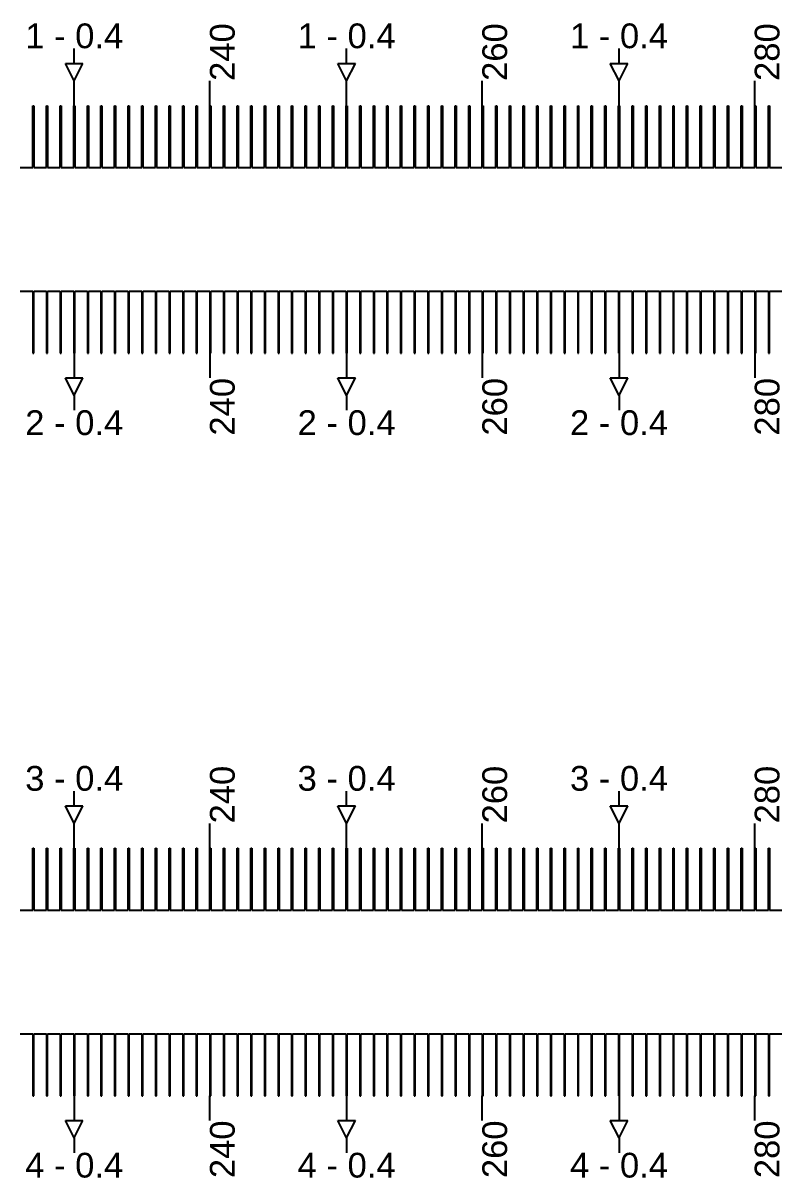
# Model space of a CAD drawing. Extents: x -119394 to 128420, y 74496 to 185496.
# Drawn here: x 39374.8 to 39680.9, y 112862.7 to 113329.2 of the extents above; entities that cross this region are included whole.
import ezdxf

# ---------------------------------------------------------------- set-up
doc = ezdxf.new("R2010")
doc.units = 13
doc.layers.add('CL - Label-1', color=120, linetype='Continuous')
doc.layers.add('CL - Label-2', color=132, linetype='Continuous')
doc.layers.add('CL - Sub-Micro', color=7, linetype='Continuous', true_color=0x47d1ff)
doc.styles.get("Standard").update_dxf_attribs({"font": 'arial.ttf'})

msp = doc.modelspace()

# ---------------------------------------------------------------- linework, layer by layer
for p, q in [((39395.49, 113312.94), (39395.49, 113318.94)), ((39505.49, 113312.94), (39505.49, 113318.94)), ((39615.49, 113312.94), (39615.49, 113318.94)), ((39395.49, 113295.86), (39395.49, 113305.86)), ((39450.29, 113295.86), (39450.29, 113305.86)), ((39505.49, 113295.86), (39505.49, 113305.86)), ((39560.29, 113295.86), (39560.29, 113305.86)), ((39615.49, 113295.86), (39615.49, 113305.86)), ((39670.29, 113295.86), (39670.29, 113305.86)), ((39395.49, 113195.86), (39395.49, 113185.86)), ((39450.29, 113195.86), (39450.29, 113185.86)), ((39505.49, 113195.86), (39505.49, 113185.86)), ((39560.29, 113195.86), (39560.29, 113185.86)), ((39615.49, 113195.86), (39615.49, 113185.86)), ((39670.29, 113195.86), (39670.29, 113185.86)), ((39395.49, 113178.79), (39395.49, 113172.79)), ((39505.49, 113178.79), (39505.49, 113172.79)), ((39615.49, 113178.79), (39615.49, 113172.79)), ((39395.49, 113012.94), (39395.49, 113018.94)), ((39505.49, 113012.94), (39505.49, 113018.94)), ((39615.49, 113012.94), (39615.49, 113018.94)), ((39395.49, 112995.86), (39395.49, 113005.86)), ((39450.29, 112995.86), (39450.29, 113005.86)), ((39505.49, 112995.86), (39505.49, 113005.86)), ((39560.29, 112995.86), (39560.29, 113005.86)), ((39615.49, 112995.86), (39615.49, 113005.86)), ((39670.29, 112995.86), (39670.29, 113005.86)), ((39395.49, 112895.86), (39395.49, 112885.86)), ((39450.29, 112885.86), (39450.29, 112895.86)), ((39505.49, 112895.86), (39505.49, 112885.86)), ((39560.29, 112885.86), (39560.29, 112895.86)), ((39615.49, 112895.86), (39615.49, 112885.86)), ((39670.29, 112885.86), (39670.29, 112895.86)), ((39395.49, 112878.79), (39395.49, 112872.79)), ((39505.49, 112878.79), (39505.49, 112872.79)), ((39615.49, 112878.79), (39615.49, 112872.79))]:
    msp.add_line(p, q)
at = {"layer": 'CL - Label-2'}
for p, q in [((39395.49, 113305.86), (39391.95, 113312.96)), ((39391.95, 113312.96), (39399.02, 113312.96)), ((39395.49, 113305.86), (39399.02, 113312.96)), ((39505.49, 113305.86), (39501.95, 113312.96)), ((39501.95, 113312.96), (39509.02, 113312.96)), ((39505.49, 113305.86), (39509.02, 113312.96)), ((39615.49, 113305.86), (39611.95, 113312.96)), ((39611.95, 113312.96), (39619.02, 113312.96)), ((39615.49, 113305.86), (39619.02, 113312.96)), ((39395.49, 113178.79), (39391.95, 113185.89)), ((39391.95, 113185.89), (39399.02, 113185.89)), ((39395.49, 113178.79), (39399.02, 113185.89)), ((39505.49, 113178.79), (39501.95, 113185.89)), ((39501.95, 113185.89), (39509.02, 113185.89)), ((39505.49, 113178.79), (39509.02, 113185.89)), ((39615.49, 113178.79), (39611.95, 113185.89)), ((39611.95, 113185.89), (39619.02, 113185.89)), ((39615.49, 113178.79), (39619.02, 113185.89)), ((39395.49, 113005.86), (39391.95, 113012.96)), ((39391.95, 113012.96), (39399.02, 113012.96)), ((39395.49, 113005.86), (39399.02, 113012.96)), ((39505.49, 113005.86), (39501.95, 113012.96)), ((39501.95, 113012.96), (39509.02, 113012.96)), ((39505.49, 113005.86), (39509.02, 113012.96)), ((39615.49, 113005.86), (39611.95, 113012.96)), ((39611.95, 113012.96), (39619.02, 113012.96)), ((39615.49, 113005.86), (39619.02, 113012.96)), ((39395.49, 112878.79), (39391.95, 112885.89)), ((39391.95, 112885.89), (39399.02, 112885.89)), ((39395.49, 112878.79), (39399.02, 112885.89)), ((39505.49, 112878.79), (39501.95, 112885.89)), ((39501.95, 112885.89), (39509.02, 112885.89)), ((39505.49, 112878.79), (39509.02, 112885.89)), ((39615.49, 112878.79), (39611.95, 112885.89)), ((39611.95, 112885.89), (39619.02, 112885.89)), ((39615.49, 112878.79), (39619.02, 112885.89))]:
    msp.add_line(p, q, dxfattribs=at)
at = {"layer": 'CL - Sub-Micro'}
for p, q in [((39378.79, 113270.86), (39378.79, 113295.86)), ((39378.79, 113295.86), (39379.19, 113295.86)), ((39379.19, 113295.86), (39379.19, 113270.86)), ((39384.29, 113270.86), (39384.29, 113295.86)), ((39384.29, 113295.86), (39384.69, 113295.86)), ((39384.69, 113295.86), (39384.69, 113270.86)), ((39389.79, 113270.86), (39389.79, 113295.86)), ((39389.79, 113295.86), (39390.19, 113295.86)), ((39390.19, 113295.86), (39390.19, 113270.86)), ((39395.29, 113270.86), (39395.29, 113295.86)), ((39395.29, 113295.86), (39395.69, 113295.86)), ((39395.69, 113295.86), (39395.69, 113270.86)), ((39400.79, 113270.86), (39400.79, 113295.86)), ((39400.79, 113295.86), (39401.19, 113295.86)), ((39401.19, 113295.86), (39401.19, 113270.86)), ((39406.29, 113270.86), (39406.29, 113295.86)), ((39406.29, 113295.86), (39406.69, 113295.86)), ((39406.69, 113295.86), (39406.69, 113270.86)), ((39411.79, 113270.86), (39411.79, 113295.86)), ((39411.79, 113295.86), (39412.19, 113295.86)), ((39412.19, 113295.86), (39412.19, 113270.86)), ((39417.29, 113270.86), (39417.29, 113295.86)), ((39417.29, 113295.86), (39417.69, 113295.86)), ((39417.69, 113295.86), (39417.69, 113270.86)), ((39422.79, 113270.86), (39422.79, 113295.86)), ((39422.79, 113295.86), (39423.19, 113295.86)), ((39423.19, 113295.86), (39423.19, 113270.86)), ((39428.29, 113270.86), (39428.29, 113295.86)), ((39428.29, 113295.86), (39428.69, 113295.86)), ((39428.69, 113295.86), (39428.69, 113270.86)), ((39433.79, 113270.86), (39433.79, 113295.86)), ((39433.79, 113295.86), (39434.19, 113295.86)), ((39434.19, 113295.86), (39434.19, 113270.86)), ((39439.29, 113270.86), (39439.29, 113295.86)), ((39439.29, 113295.86), (39439.69, 113295.86)), ((39439.69, 113295.86), (39439.69, 113270.86)), ((39444.79, 113270.86), (39444.79, 113295.86)), ((39444.79, 113295.86), (39445.19, 113295.86)), ((39445.19, 113295.86), (39445.19, 113270.86)), ((39450.29, 113270.86), (39450.29, 113295.86)), ((39450.29, 113295.86), (39450.69, 113295.86)), ((39450.69, 113295.86), (39450.69, 113270.86)), ((39455.79, 113270.86), (39455.79, 113295.86)), ((39455.79, 113295.86), (39456.19, 113295.86)), ((39456.19, 113295.86), (39456.19, 113270.86)), ((39461.29, 113270.86), (39461.29, 113295.86)), ((39461.29, 113295.86), (39461.69, 113295.86)), ((39461.69, 113295.86), (39461.69, 113270.86)), ((39466.79, 113270.86), (39466.79, 113295.86)), ((39466.79, 113295.86), (39467.19, 113295.86)), ((39467.19, 113295.86), (39467.19, 113270.86)), ((39472.29, 113270.86), (39472.29, 113295.86)), ((39472.29, 113295.86), (39472.69, 113295.86)), ((39472.69, 113295.86), (39472.69, 113270.86)), ((39477.79, 113270.86), (39477.79, 113295.86)), ((39477.79, 113295.86), (39478.19, 113295.86)), ((39478.19, 113295.86), (39478.19, 113270.86)), ((39483.29, 113270.86), (39483.29, 113295.86)), ((39483.29, 113295.86), (39483.69, 113295.86)), ((39483.69, 113295.86), (39483.69, 113270.86)), ((39488.79, 113270.86), (39488.79, 113295.86)), ((39488.79, 113295.86), (39489.19, 113295.86)), ((39489.19, 113295.86), (39489.19, 113270.86)), ((39494.29, 113270.86), (39494.29, 113295.86)), ((39494.29, 113295.86), (39494.69, 113295.86)), ((39494.69, 113295.86), (39494.69, 113270.86)), ((39499.79, 113270.86), (39499.79, 113295.86)), ((39499.79, 113295.86), (39500.19, 113295.86)), ((39500.19, 113295.86), (39500.19, 113270.86)), ((39505.29, 113270.86), (39505.29, 113295.86)), ((39505.29, 113295.86), (39505.69, 113295.86)), ((39505.69, 113295.86), (39505.69, 113270.86)), ((39510.79, 113270.86), (39510.79, 113295.86)), ((39510.79, 113295.86), (39511.19, 113295.86)), ((39511.19, 113295.86), (39511.19, 113270.86)), ((39516.29, 113270.86), (39516.29, 113295.86)), ((39516.29, 113295.86), (39516.69, 113295.86)), ((39516.69, 113295.86), (39516.69, 113270.86)), ((39521.79, 113270.86), (39521.79, 113295.86)), ((39521.79, 113295.86), (39522.19, 113295.86)), ((39522.19, 113295.86), (39522.19, 113270.86)), ((39527.29, 113270.86), (39527.29, 113295.86)), ((39527.29, 113295.86), (39527.69, 113295.86)), ((39527.69, 113295.86), (39527.69, 113270.86)), ((39532.79, 113270.86), (39532.79, 113295.86)), ((39532.79, 113295.86), (39533.19, 113295.86)), ((39533.19, 113295.86), (39533.19, 113270.86)), ((39538.29, 113270.86), (39538.29, 113295.86)), ((39538.29, 113295.86), (39538.69, 113295.86)), ((39538.69, 113295.86), (39538.69, 113270.86)), ((39543.79, 113270.86), (39543.79, 113295.86)), ((39543.79, 113295.86), (39544.19, 113295.86)), ((39544.19, 113295.86), (39544.19, 113270.86)), ((39549.29, 113270.86), (39549.29, 113295.86)), ((39549.29, 113295.86), (39549.69, 113295.86)), ((39549.69, 113295.86), (39549.69, 113270.86)), ((39554.79, 113270.86), (39554.79, 113295.86)), ((39554.79, 113295.86), (39555.19, 113295.86)), ((39555.19, 113295.86), (39555.19, 113270.86)), ((39560.29, 113270.86), (39560.29, 113295.86)), ((39560.29, 113295.86), (39560.69, 113295.86)), ((39560.69, 113295.86), (39560.69, 113270.86)), ((39565.79, 113270.86), (39565.79, 113295.86)), ((39565.79, 113295.86), (39566.19, 113295.86)), ((39566.19, 113295.86), (39566.19, 113270.86)), ((39571.29, 113270.86), (39571.29, 113295.86)), ((39571.29, 113295.86), (39571.69, 113295.86)), ((39571.69, 113295.86), (39571.69, 113270.86)), ((39576.79, 113270.86), (39576.79, 113295.86)), ((39576.79, 113295.86), (39577.19, 113295.86)), ((39577.19, 113295.86), (39577.19, 113270.86)), ((39582.29, 113270.86), (39582.29, 113295.86)), ((39582.29, 113295.86), (39582.69, 113295.86)), ((39582.69, 113295.86), (39582.69, 113270.86)), ((39587.79, 113270.86), (39587.79, 113295.86)), ((39587.79, 113295.86), (39588.19, 113295.86)), ((39588.19, 113295.86), (39588.19, 113270.86)), ((39593.29, 113270.86), (39593.29, 113295.86)), ((39593.29, 113295.86), (39593.69, 113295.86)), ((39593.69, 113295.86), (39593.69, 113270.86)), ((39598.79, 113270.86), (39598.79, 113295.86)), ((39598.79, 113295.86), (39599.19, 113295.86)), ((39599.19, 113295.86), (39599.19, 113270.86)), ((39604.29, 113270.86), (39604.29, 113295.86)), ((39604.29, 113295.86), (39604.69, 113295.86)), ((39604.69, 113295.86), (39604.69, 113270.86)), ((39609.79, 113270.86), (39609.79, 113295.86)), ((39609.79, 113295.86), (39610.19, 113295.86)), ((39610.19, 113295.86), (39610.19, 113270.86)), ((39615.29, 113270.86), (39615.29, 113295.86)), ((39615.29, 113295.86), (39615.69, 113295.86)), ((39615.69, 113295.86), (39615.69, 113270.86)), ((39620.79, 113270.86), (39620.79, 113295.86)), ((39620.79, 113295.86), (39621.19, 113295.86)), ((39621.19, 113295.86), (39621.19, 113270.86)), ((39626.29, 113270.86), (39626.29, 113295.86)), ((39626.29, 113295.86), (39626.69, 113295.86)), ((39626.69, 113295.86), (39626.69, 113270.86)), ((39631.79, 113270.86), (39631.79, 113295.86)), ((39631.79, 113295.86), (39632.19, 113295.86)), ((39632.19, 113295.86), (39632.19, 113270.86)), ((39637.29, 113270.86), (39637.29, 113295.86)), ((39637.29, 113295.86), (39637.69, 113295.86)), ((39637.69, 113295.86), (39637.69, 113270.86)), ((39642.79, 113270.86), (39642.79, 113295.86)), ((39642.79, 113295.86), (39643.19, 113295.86)), ((39643.19, 113295.86), (39643.19, 113270.86)), ((39648.29, 113270.86), (39648.29, 113295.86)), ((39648.29, 113295.86), (39648.69, 113295.86)), ((39648.69, 113295.86), (39648.69, 113270.86)), ((39653.79, 113270.86), (39653.79, 113295.86)), ((39653.79, 113295.86), (39654.19, 113295.86)), ((39654.19, 113295.86), (39654.19, 113270.86)), ((39659.29, 113270.86), (39659.29, 113295.86)), ((39659.29, 113295.86), (39659.69, 113295.86)), ((39659.69, 113295.86), (39659.69, 113270.86)), ((39664.79, 113270.86), (39664.79, 113295.86)), ((39664.79, 113295.86), (39665.19, 113295.86)), ((39665.19, 113295.86), (39665.19, 113270.86)), ((39670.29, 113270.86), (39670.29, 113295.86)), ((39670.29, 113295.86), (39670.69, 113295.86)), ((39670.69, 113295.86), (39670.69, 113270.86)), ((39675.79, 113270.86), (39675.79, 113295.86)), ((39675.79, 113295.86), (39676.19, 113295.86)), ((39676.19, 113295.86), (39676.19, 113270.86)), ((39373.69, 113270.86), (39378.79, 113270.86)), ((39379.19, 113270.86), (39384.29, 113270.86)), ((39384.69, 113270.86), (39389.79, 113270.86)), ((39390.19, 113270.86), (39395.29, 113270.86)), ((39395.69, 113270.86), (39400.79, 113270.86)), ((39401.19, 113270.86), (39406.29, 113270.86)), ((39406.69, 113270.86), (39411.79, 113270.86)), ((39412.19, 113270.86), (39417.29, 113270.86)), ((39417.69, 113270.86), (39422.79, 113270.86)), ((39423.19, 113270.86), (39428.29, 113270.86)), ((39428.69, 113270.86), (39433.79, 113270.86)), ((39434.19, 113270.86), (39439.29, 113270.86)), ((39439.69, 113270.86), (39444.79, 113270.86)), ((39445.19, 113270.86), (39450.29, 113270.86)), ((39450.69, 113270.86), (39455.79, 113270.86)), ((39456.19, 113270.86), (39461.29, 113270.86)), ((39461.69, 113270.86), (39466.79, 113270.86)), ((39467.19, 113270.86), (39472.29, 113270.86)), ((39472.69, 113270.86), (39477.79, 113270.86)), ((39478.19, 113270.86), (39483.29, 113270.86)), ((39483.69, 113270.86), (39488.79, 113270.86)), ((39489.19, 113270.86), (39494.29, 113270.86)), ((39494.69, 113270.86), (39499.79, 113270.86)), ((39500.19, 113270.86), (39505.29, 113270.86)), ((39505.69, 113270.86), (39510.79, 113270.86)), ((39511.19, 113270.86), (39516.29, 113270.86)), ((39516.69, 113270.86), (39521.79, 113270.86)), ((39522.19, 113270.86), (39527.29, 113270.86)), ((39527.69, 113270.86), (39532.79, 113270.86)), ((39533.19, 113270.86), (39538.29, 113270.86)), ((39538.69, 113270.86), (39543.79, 113270.86)), ((39544.19, 113270.86), (39549.29, 113270.86)), ((39549.69, 113270.86), (39554.79, 113270.86)), ((39555.19, 113270.86), (39560.29, 113270.86)), ((39560.69, 113270.86), (39565.79, 113270.86)), ((39566.19, 113270.86), (39571.29, 113270.86)), ((39571.69, 113270.86), (39576.79, 113270.86)), ((39577.19, 113270.86), (39582.29, 113270.86)), ((39582.69, 113270.86), (39587.79, 113270.86)), ((39588.19, 113270.86), (39593.29, 113270.86)), ((39593.69, 113270.86), (39598.79, 113270.86)), ((39599.19, 113270.86), (39604.29, 113270.86)), ((39604.69, 113270.86), (39609.79, 113270.86)), ((39610.19, 113270.86), (39615.29, 113270.86)), ((39615.69, 113270.86), (39620.79, 113270.86)), ((39621.19, 113270.86), (39626.29, 113270.86)), ((39626.69, 113270.86), (39631.79, 113270.86)), ((39632.19, 113270.86), (39637.29, 113270.86)), ((39637.69, 113270.86), (39642.79, 113270.86)), ((39643.19, 113270.86), (39648.29, 113270.86)), ((39648.69, 113270.86), (39653.79, 113270.86)), ((39654.19, 113270.86), (39659.29, 113270.86)), ((39659.69, 113270.86), (39664.79, 113270.86)), ((39665.19, 113270.86), (39670.29, 113270.86)), ((39670.69, 113270.86), (39675.79, 113270.86)), ((39676.19, 113270.86), (39681.29, 113270.86)), ((39373.69, 113220.86), (39378.79, 113220.86)), ((39378.79, 113220.86), (39378.79, 113195.86)), ((39379.19, 113195.86), (39379.19, 113220.86)), ((39379.19, 113220.86), (39384.29, 113220.86)), ((39384.29, 113220.86), (39384.29, 113195.86)), ((39384.69, 113195.86), (39384.69, 113220.86)), ((39384.69, 113220.86), (39389.79, 113220.86)), ((39389.79, 113220.86), (39389.79, 113195.86)), ((39390.19, 113195.86), (39390.19, 113220.86)), ((39390.19, 113220.86), (39395.29, 113220.86)), ((39395.29, 113220.86), (39395.29, 113195.86)), ((39395.69, 113195.86), (39395.69, 113220.86)), ((39395.69, 113220.86), (39400.79, 113220.86)), ((39400.79, 113220.86), (39400.79, 113195.86)), ((39401.19, 113195.86), (39401.19, 113220.86)), ((39401.19, 113220.86), (39406.29, 113220.86)), ((39406.29, 113220.86), (39406.29, 113195.86)), ((39406.69, 113195.86), (39406.69, 113220.86)), ((39406.69, 113220.86), (39411.79, 113220.86)), ((39411.79, 113220.86), (39411.79, 113195.86)), ((39412.19, 113195.86), (39412.19, 113220.86)), ((39412.19, 113220.86), (39417.29, 113220.86)), ((39417.29, 113220.86), (39417.29, 113195.86)), ((39417.69, 113195.86), (39417.69, 113220.86)), ((39417.69, 113220.86), (39422.79, 113220.86)), ((39422.79, 113220.86), (39422.79, 113195.86)), ((39423.19, 113195.86), (39423.19, 113220.86)), ((39423.19, 113220.86), (39428.29, 113220.86)), ((39428.29, 113220.86), (39428.29, 113195.86)), ((39428.69, 113195.86), (39428.69, 113220.86)), ((39428.69, 113220.86), (39433.79, 113220.86)), ((39433.79, 113220.86), (39433.79, 113195.86)), ((39434.19, 113195.86), (39434.19, 113220.86)), ((39434.19, 113220.86), (39439.29, 113220.86)), ((39439.29, 113220.86), (39439.29, 113195.86)), ((39439.69, 113195.86), (39439.69, 113220.86)), ((39439.69, 113220.86), (39444.79, 113220.86)), ((39444.79, 113220.86), (39444.79, 113195.86)), ((39445.19, 113195.86), (39445.19, 113220.86)), ((39445.19, 113220.86), (39450.29, 113220.86)), ((39450.29, 113220.86), (39450.29, 113195.86)), ((39450.69, 113195.86), (39450.69, 113220.86)), ((39450.69, 113220.86), (39455.79, 113220.86)), ((39455.79, 113220.86), (39455.79, 113195.86)), ((39456.19, 113195.86), (39456.19, 113220.86)), ((39456.19, 113220.86), (39461.29, 113220.86)), ((39461.29, 113220.86), (39461.29, 113195.86)), ((39461.69, 113195.86), (39461.69, 113220.86)), ((39461.69, 113220.86), (39466.79, 113220.86)), ((39466.79, 113220.86), (39466.79, 113195.86)), ((39467.19, 113195.86), (39467.19, 113220.86)), ((39467.19, 113220.86), (39472.29, 113220.86)), ((39472.29, 113220.86), (39472.29, 113195.86)), ((39472.69, 113195.86), (39472.69, 113220.86)), ((39472.69, 113220.86), (39477.79, 113220.86)), ((39477.79, 113220.86), (39477.79, 113195.86)), ((39478.19, 113195.86), (39478.19, 113220.86)), ((39478.19, 113220.86), (39483.29, 113220.86)), ((39483.29, 113220.86), (39483.29, 113195.86)), ((39483.69, 113195.86), (39483.69, 113220.86)), ((39483.69, 113220.86), (39488.79, 113220.86)), ((39488.79, 113220.86), (39488.79, 113195.86)), ((39489.19, 113195.86), (39489.19, 113220.86)), ((39489.19, 113220.86), (39494.29, 113220.86)), ((39494.29, 113220.86), (39494.29, 113195.86)), ((39494.69, 113195.86), (39494.69, 113220.86)), ((39494.69, 113220.86), (39499.79, 113220.86)), ((39499.79, 113220.86), (39499.79, 113195.86)), ((39500.19, 113195.86), (39500.19, 113220.86)), ((39500.19, 113220.86), (39505.29, 113220.86)), ((39505.29, 113220.86), (39505.29, 113195.86)), ((39505.69, 113195.86), (39505.69, 113220.86)), ((39505.69, 113220.86), (39510.79, 113220.86)), ((39510.79, 113220.86), (39510.79, 113195.86)), ((39511.19, 113195.86), (39511.19, 113220.86)), ((39511.19, 113220.86), (39516.29, 113220.86)), ((39516.29, 113220.86), (39516.29, 113195.86)), ((39516.69, 113195.86), (39516.69, 113220.86)), ((39516.69, 113220.86), (39521.79, 113220.86)), ((39521.79, 113220.86), (39521.79, 113195.86)), ((39522.19, 113195.86), (39522.19, 113220.86)), ((39522.19, 113220.86), (39527.29, 113220.86)), ((39527.29, 113220.86), (39527.29, 113195.86)), ((39527.69, 113195.86), (39527.69, 113220.86)), ((39527.69, 113220.86), (39532.79, 113220.86)), ((39532.79, 113220.86), (39532.79, 113195.86)), ((39533.19, 113195.86), (39533.19, 113220.86)), ((39533.19, 113220.86), (39538.29, 113220.86)), ((39538.29, 113220.86), (39538.29, 113195.86)), ((39538.69, 113195.86), (39538.69, 113220.86)), ((39538.69, 113220.86), (39543.79, 113220.86)), ((39543.79, 113220.86), (39543.79, 113195.86)), ((39544.19, 113195.86), (39544.19, 113220.86)), ((39544.19, 113220.86), (39549.29, 113220.86)), ((39549.29, 113220.86), (39549.29, 113195.86)), ((39549.69, 113195.86), (39549.69, 113220.86)), ((39549.69, 113220.86), (39554.79, 113220.86)), ((39554.79, 113220.86), (39554.79, 113195.86)), ((39555.19, 113195.86), (39555.19, 113220.86)), ((39555.19, 113220.86), (39560.29, 113220.86)), ((39560.29, 113220.86), (39560.29, 113195.86)), ((39560.69, 113195.86), (39560.69, 113220.86)), ((39560.69, 113220.86), (39565.79, 113220.86)), ((39565.79, 113220.86), (39565.79, 113195.86)), ((39566.19, 113195.86), (39566.19, 113220.86)), ((39566.19, 113220.86), (39571.29, 113220.86)), ((39571.29, 113220.86), (39571.29, 113195.86)), ((39571.69, 113195.86), (39571.69, 113220.86)), ((39571.69, 113220.86), (39576.79, 113220.86)), ((39576.79, 113220.86), (39576.79, 113195.86)), ((39577.19, 113195.86), (39577.19, 113220.86)), ((39577.19, 113220.86), (39582.29, 113220.86)), ((39582.29, 113220.86), (39582.29, 113195.86)), ((39582.69, 113195.86), (39582.69, 113220.86)), ((39582.69, 113220.86), (39587.79, 113220.86)), ((39587.79, 113220.86), (39587.79, 113195.86)), ((39588.19, 113195.86), (39588.19, 113220.86)), ((39588.19, 113220.86), (39593.29, 113220.86)), ((39593.29, 113220.86), (39593.29, 113195.86)), ((39593.69, 113195.86), (39593.69, 113220.86)), ((39593.69, 113220.86), (39598.79, 113220.86)), ((39598.79, 113220.86), (39598.79, 113195.86)), ((39599.19, 113195.86), (39599.19, 113220.86)), ((39599.19, 113220.86), (39604.29, 113220.86)), ((39604.29, 113220.86), (39604.29, 113195.86)), ((39604.69, 113195.86), (39604.69, 113220.86)), ((39604.69, 113220.86), (39609.79, 113220.86)), ((39609.79, 113220.86), (39609.79, 113195.86)), ((39610.19, 113195.86), (39610.19, 113220.86)), ((39610.19, 113220.86), (39615.29, 113220.86)), ((39615.29, 113220.86), (39615.29, 113195.86)), ((39615.69, 113195.86), (39615.69, 113220.86)), ((39615.69, 113220.86), (39620.79, 113220.86)), ((39620.79, 113220.86), (39620.79, 113195.86)), ((39621.19, 113195.86), (39621.19, 113220.86)), ((39621.19, 113220.86), (39626.29, 113220.86)), ((39626.29, 113220.86), (39626.29, 113195.86)), ((39626.69, 113195.86), (39626.69, 113220.86)), ((39626.69, 113220.86), (39631.79, 113220.86)), ((39631.79, 113220.86), (39631.79, 113195.86)), ((39632.19, 113195.86), (39632.19, 113220.86)), ((39632.19, 113220.86), (39637.29, 113220.86)), ((39637.29, 113220.86), (39637.29, 113195.86)), ((39637.69, 113195.86), (39637.69, 113220.86)), ((39637.69, 113220.86), (39642.79, 113220.86)), ((39642.79, 113220.86), (39642.79, 113195.86)), ((39643.19, 113195.86), (39643.19, 113220.86)), ((39643.19, 113220.86), (39648.29, 113220.86)), ((39648.29, 113220.86), (39648.29, 113195.86)), ((39648.69, 113195.86), (39648.69, 113220.86)), ((39648.69, 113220.86), (39653.79, 113220.86)), ((39653.79, 113220.86), (39653.79, 113195.86)), ((39654.19, 113195.86), (39654.19, 113220.86)), ((39654.19, 113220.86), (39659.29, 113220.86)), ((39659.29, 113220.86), (39659.29, 113195.86)), ((39659.69, 113195.86), (39659.69, 113220.86)), ((39659.69, 113220.86), (39664.79, 113220.86)), ((39664.79, 113220.86), (39664.79, 113195.86)), ((39665.19, 113195.86), (39665.19, 113220.86)), ((39665.19, 113220.86), (39670.29, 113220.86)), ((39670.29, 113220.86), (39670.29, 113195.86)), ((39670.69, 113195.86), (39670.69, 113220.86)), ((39670.69, 113220.86), (39675.79, 113220.86)), ((39675.79, 113220.86), (39675.79, 113195.86)), ((39676.19, 113195.86), (39676.19, 113220.86)), ((39676.19, 113220.86), (39681.29, 113220.86)), ((39378.79, 113195.86), (39379.19, 113195.86)), ((39384.29, 113195.86), (39384.69, 113195.86)), ((39389.79, 113195.86), (39390.19, 113195.86)), ((39395.29, 113195.86), (39395.69, 113195.86)), ((39400.79, 113195.86), (39401.19, 113195.86)), ((39406.29, 113195.86), (39406.69, 113195.86)), ((39411.79, 113195.86), (39412.19, 113195.86)), ((39417.29, 113195.86), (39417.69, 113195.86)), ((39422.79, 113195.86), (39423.19, 113195.86)), ((39428.29, 113195.86), (39428.69, 113195.86)), ((39433.79, 113195.86), (39434.19, 113195.86)), ((39439.29, 113195.86), (39439.69, 113195.86)), ((39444.79, 113195.86), (39445.19, 113195.86)), ((39450.29, 113195.86), (39450.69, 113195.86)), ((39455.79, 113195.86), (39456.19, 113195.86)), ((39461.29, 113195.86), (39461.69, 113195.86)), ((39466.79, 113195.86), (39467.19, 113195.86)), ((39472.29, 113195.86), (39472.69, 113195.86)), ((39477.79, 113195.86), (39478.19, 113195.86)), ((39483.29, 113195.86), (39483.69, 113195.86)), ((39488.79, 113195.86), (39489.19, 113195.86)), ((39494.29, 113195.86), (39494.69, 113195.86)), ((39499.79, 113195.86), (39500.19, 113195.86)), ((39505.29, 113195.86), (39505.69, 113195.86)), ((39510.79, 113195.86), (39511.19, 113195.86)), ((39516.29, 113195.86), (39516.69, 113195.86)), ((39521.79, 113195.86), (39522.19, 113195.86)), ((39527.29, 113195.86), (39527.69, 113195.86)), ((39532.79, 113195.86), (39533.19, 113195.86)), ((39538.29, 113195.86), (39538.69, 113195.86)), ((39543.79, 113195.86), (39544.19, 113195.86)), ((39549.29, 113195.86), (39549.69, 113195.86)), ((39554.79, 113195.86), (39555.19, 113195.86)), ((39560.29, 113195.86), (39560.69, 113195.86)), ((39565.79, 113195.86), (39566.19, 113195.86)), ((39571.29, 113195.86), (39571.69, 113195.86)), ((39576.79, 113195.86), (39577.19, 113195.86)), ((39582.29, 113195.86), (39582.69, 113195.86)), ((39587.79, 113195.86), (39588.19, 113195.86)), ((39593.29, 113195.86), (39593.69, 113195.86)), ((39598.79, 113195.86), (39599.19, 113195.86)), ((39604.29, 113195.86), (39604.69, 113195.86)), ((39609.79, 113195.86), (39610.19, 113195.86)), ((39615.29, 113195.86), (39615.69, 113195.86)), ((39620.79, 113195.86), (39621.19, 113195.86)), ((39626.29, 113195.86), (39626.69, 113195.86)), ((39631.79, 113195.86), (39632.19, 113195.86)), ((39637.29, 113195.86), (39637.69, 113195.86)), ((39642.79, 113195.86), (39643.19, 113195.86)), ((39648.29, 113195.86), (39648.69, 113195.86)), ((39653.79, 113195.86), (39654.19, 113195.86)), ((39659.29, 113195.86), (39659.69, 113195.86)), ((39664.79, 113195.86), (39665.19, 113195.86)), ((39670.29, 113195.86), (39670.69, 113195.86)), ((39675.79, 113195.86), (39676.19, 113195.86)), ((39378.79, 112970.86), (39378.79, 112995.86)), ((39378.79, 112995.86), (39379.19, 112995.86)), ((39379.19, 112995.86), (39379.19, 112970.86)), ((39384.29, 112970.86), (39384.29, 112995.86)), ((39384.29, 112995.86), (39384.69, 112995.86)), ((39384.69, 112995.86), (39384.69, 112970.86)), ((39389.79, 112970.86), (39389.79, 112995.86)), ((39389.79, 112995.86), (39390.19, 112995.86)), ((39390.19, 112995.86), (39390.19, 112970.86)), ((39395.29, 112970.86), (39395.29, 112995.86)), ((39395.29, 112995.86), (39395.69, 112995.86)), ((39395.69, 112995.86), (39395.69, 112970.86)), ((39400.79, 112970.86), (39400.79, 112995.86)), ((39400.79, 112995.86), (39401.19, 112995.86)), ((39401.19, 112995.86), (39401.19, 112970.86)), ((39406.29, 112970.86), (39406.29, 112995.86)), ((39406.29, 112995.86), (39406.69, 112995.86)), ((39406.69, 112995.86), (39406.69, 112970.86)), ((39411.79, 112970.86), (39411.79, 112995.86)), ((39411.79, 112995.86), (39412.19, 112995.86)), ((39412.19, 112995.86), (39412.19, 112970.86)), ((39417.29, 112970.86), (39417.29, 112995.86)), ((39417.29, 112995.86), (39417.69, 112995.86)), ((39417.69, 112995.86), (39417.69, 112970.86)), ((39422.79, 112970.86), (39422.79, 112995.86)), ((39422.79, 112995.86), (39423.19, 112995.86)), ((39423.19, 112995.86), (39423.19, 112970.86)), ((39428.29, 112970.86), (39428.29, 112995.86)), ((39428.29, 112995.86), (39428.69, 112995.86)), ((39428.69, 112995.86), (39428.69, 112970.86)), ((39433.79, 112970.86), (39433.79, 112995.86)), ((39433.79, 112995.86), (39434.19, 112995.86)), ((39434.19, 112995.86), (39434.19, 112970.86)), ((39439.29, 112970.86), (39439.29, 112995.86)), ((39439.29, 112995.86), (39439.69, 112995.86)), ((39439.69, 112995.86), (39439.69, 112970.86)), ((39444.79, 112970.86), (39444.79, 112995.86)), ((39444.79, 112995.86), (39445.19, 112995.86)), ((39445.19, 112995.86), (39445.19, 112970.86)), ((39450.29, 112970.86), (39450.29, 112995.86)), ((39450.29, 112995.86), (39450.69, 112995.86)), ((39450.69, 112995.86), (39450.69, 112970.86)), ((39455.79, 112970.86), (39455.79, 112995.86)), ((39455.79, 112995.86), (39456.19, 112995.86)), ((39456.19, 112995.86), (39456.19, 112970.86)), ((39461.29, 112970.86), (39461.29, 112995.86)), ((39461.29, 112995.86), (39461.69, 112995.86)), ((39461.69, 112995.86), (39461.69, 112970.86)), ((39466.79, 112970.86), (39466.79, 112995.86)), ((39466.79, 112995.86), (39467.19, 112995.86)), ((39467.19, 112995.86), (39467.19, 112970.86)), ((39472.29, 112970.86), (39472.29, 112995.86)), ((39472.29, 112995.86), (39472.69, 112995.86)), ((39472.69, 112995.86), (39472.69, 112970.86)), ((39477.79, 112970.86), (39477.79, 112995.86)), ((39477.79, 112995.86), (39478.19, 112995.86)), ((39478.19, 112995.86), (39478.19, 112970.86)), ((39483.29, 112970.86), (39483.29, 112995.86)), ((39483.29, 112995.86), (39483.69, 112995.86)), ((39483.69, 112995.86), (39483.69, 112970.86)), ((39488.79, 112970.86), (39488.79, 112995.86)), ((39488.79, 112995.86), (39489.19, 112995.86)), ((39489.19, 112995.86), (39489.19, 112970.86)), ((39494.29, 112970.86), (39494.29, 112995.86)), ((39494.29, 112995.86), (39494.69, 112995.86)), ((39494.69, 112995.86), (39494.69, 112970.86)), ((39499.79, 112970.86), (39499.79, 112995.86)), ((39499.79, 112995.86), (39500.19, 112995.86)), ((39500.19, 112995.86), (39500.19, 112970.86)), ((39505.29, 112970.86), (39505.29, 112995.86)), ((39505.29, 112995.86), (39505.69, 112995.86)), ((39505.69, 112995.86), (39505.69, 112970.86)), ((39510.79, 112970.86), (39510.79, 112995.86)), ((39510.79, 112995.86), (39511.19, 112995.86)), ((39511.19, 112995.86), (39511.19, 112970.86)), ((39516.29, 112970.86), (39516.29, 112995.86)), ((39516.29, 112995.86), (39516.69, 112995.86)), ((39516.69, 112995.86), (39516.69, 112970.86)), ((39521.79, 112970.86), (39521.79, 112995.86)), ((39521.79, 112995.86), (39522.19, 112995.86)), ((39522.19, 112995.86), (39522.19, 112970.86)), ((39527.29, 112970.86), (39527.29, 112995.86)), ((39527.29, 112995.86), (39527.69, 112995.86)), ((39527.69, 112995.86), (39527.69, 112970.86)), ((39532.79, 112970.86), (39532.79, 112995.86)), ((39532.79, 112995.86), (39533.19, 112995.86)), ((39533.19, 112995.86), (39533.19, 112970.86)), ((39538.29, 112970.86), (39538.29, 112995.86)), ((39538.29, 112995.86), (39538.69, 112995.86)), ((39538.69, 112995.86), (39538.69, 112970.86)), ((39543.79, 112970.86), (39543.79, 112995.86)), ((39543.79, 112995.86), (39544.19, 112995.86)), ((39544.19, 112995.86), (39544.19, 112970.86)), ((39549.29, 112970.86), (39549.29, 112995.86)), ((39549.29, 112995.86), (39549.69, 112995.86)), ((39549.69, 112995.86), (39549.69, 112970.86)), ((39554.79, 112970.86), (39554.79, 112995.86)), ((39554.79, 112995.86), (39555.19, 112995.86)), ((39555.19, 112995.86), (39555.19, 112970.86)), ((39560.29, 112970.86), (39560.29, 112995.86)), ((39560.29, 112995.86), (39560.69, 112995.86)), ((39560.69, 112995.86), (39560.69, 112970.86)), ((39565.79, 112970.86), (39565.79, 112995.86)), ((39565.79, 112995.86), (39566.19, 112995.86)), ((39566.19, 112995.86), (39566.19, 112970.86)), ((39571.29, 112970.86), (39571.29, 112995.86)), ((39571.29, 112995.86), (39571.69, 112995.86)), ((39571.69, 112995.86), (39571.69, 112970.86)), ((39576.79, 112970.86), (39576.79, 112995.86)), ((39576.79, 112995.86), (39577.19, 112995.86)), ((39577.19, 112995.86), (39577.19, 112970.86)), ((39582.29, 112970.86), (39582.29, 112995.86)), ((39582.29, 112995.86), (39582.69, 112995.86)), ((39582.69, 112995.86), (39582.69, 112970.86)), ((39587.79, 112970.86), (39587.79, 112995.86)), ((39587.79, 112995.86), (39588.19, 112995.86)), ((39588.19, 112995.86), (39588.19, 112970.86)), ((39593.29, 112970.86), (39593.29, 112995.86)), ((39593.29, 112995.86), (39593.69, 112995.86)), ((39593.69, 112995.86), (39593.69, 112970.86)), ((39598.79, 112970.86), (39598.79, 112995.86)), ((39598.79, 112995.86), (39599.19, 112995.86)), ((39599.19, 112995.86), (39599.19, 112970.86)), ((39604.29, 112970.86), (39604.29, 112995.86)), ((39604.29, 112995.86), (39604.69, 112995.86)), ((39604.69, 112995.86), (39604.69, 112970.86)), ((39609.79, 112970.86), (39609.79, 112995.86)), ((39609.79, 112995.86), (39610.19, 112995.86)), ((39610.19, 112995.86), (39610.19, 112970.86)), ((39615.29, 112970.86), (39615.29, 112995.86)), ((39615.29, 112995.86), (39615.69, 112995.86)), ((39615.69, 112995.86), (39615.69, 112970.86)), ((39620.79, 112970.86), (39620.79, 112995.86)), ((39620.79, 112995.86), (39621.19, 112995.86)), ((39621.19, 112995.86), (39621.19, 112970.86)), ((39626.29, 112970.86), (39626.29, 112995.86)), ((39626.29, 112995.86), (39626.69, 112995.86)), ((39626.69, 112995.86), (39626.69, 112970.86)), ((39631.79, 112970.86), (39631.79, 112995.86)), ((39631.79, 112995.86), (39632.19, 112995.86)), ((39632.19, 112995.86), (39632.19, 112970.86)), ((39637.29, 112970.86), (39637.29, 112995.86)), ((39637.29, 112995.86), (39637.69, 112995.86)), ((39637.69, 112995.86), (39637.69, 112970.86)), ((39642.79, 112970.86), (39642.79, 112995.86)), ((39642.79, 112995.86), (39643.19, 112995.86)), ((39643.19, 112995.86), (39643.19, 112970.86)), ((39648.29, 112970.86), (39648.29, 112995.86)), ((39648.29, 112995.86), (39648.69, 112995.86)), ((39648.69, 112995.86), (39648.69, 112970.86)), ((39653.79, 112970.86), (39653.79, 112995.86)), ((39653.79, 112995.86), (39654.19, 112995.86)), ((39654.19, 112995.86), (39654.19, 112970.86)), ((39659.29, 112970.86), (39659.29, 112995.86)), ((39659.29, 112995.86), (39659.69, 112995.86)), ((39659.69, 112995.86), (39659.69, 112970.86)), ((39664.79, 112970.86), (39664.79, 112995.86)), ((39664.79, 112995.86), (39665.19, 112995.86)), ((39665.19, 112995.86), (39665.19, 112970.86)), ((39670.29, 112970.86), (39670.29, 112995.86)), ((39670.29, 112995.86), (39670.69, 112995.86)), ((39670.69, 112995.86), (39670.69, 112970.86)), ((39675.79, 112970.86), (39675.79, 112995.86)), ((39675.79, 112995.86), (39676.19, 112995.86)), ((39676.19, 112995.86), (39676.19, 112970.86)), ((39373.69, 112970.86), (39378.79, 112970.86)), ((39379.19, 112970.86), (39384.29, 112970.86)), ((39384.69, 112970.86), (39389.79, 112970.86)), ((39390.19, 112970.86), (39395.29, 112970.86)), ((39395.69, 112970.86), (39400.79, 112970.86)), ((39401.19, 112970.86), (39406.29, 112970.86)), ((39406.69, 112970.86), (39411.79, 112970.86)), ((39412.19, 112970.86), (39417.29, 112970.86)), ((39417.69, 112970.86), (39422.79, 112970.86)), ((39423.19, 112970.86), (39428.29, 112970.86)), ((39428.69, 112970.86), (39433.79, 112970.86)), ((39434.19, 112970.86), (39439.29, 112970.86)), ((39439.69, 112970.86), (39444.79, 112970.86)), ((39445.19, 112970.86), (39450.29, 112970.86)), ((39450.69, 112970.86), (39455.79, 112970.86)), ((39456.19, 112970.86), (39461.29, 112970.86)), ((39461.69, 112970.86), (39466.79, 112970.86)), ((39467.19, 112970.86), (39472.29, 112970.86)), ((39472.69, 112970.86), (39477.79, 112970.86)), ((39478.19, 112970.86), (39483.29, 112970.86)), ((39483.69, 112970.86), (39488.79, 112970.86)), ((39489.19, 112970.86), (39494.29, 112970.86)), ((39494.69, 112970.86), (39499.79, 112970.86)), ((39500.19, 112970.86), (39505.29, 112970.86)), ((39505.69, 112970.86), (39510.79, 112970.86)), ((39511.19, 112970.86), (39516.29, 112970.86)), ((39516.69, 112970.86), (39521.79, 112970.86)), ((39522.19, 112970.86), (39527.29, 112970.86)), ((39527.69, 112970.86), (39532.79, 112970.86)), ((39533.19, 112970.86), (39538.29, 112970.86)), ((39538.69, 112970.86), (39543.79, 112970.86)), ((39544.19, 112970.86), (39549.29, 112970.86)), ((39549.69, 112970.86), (39554.79, 112970.86)), ((39555.19, 112970.86), (39560.29, 112970.86)), ((39560.69, 112970.86), (39565.79, 112970.86)), ((39566.19, 112970.86), (39571.29, 112970.86)), ((39571.69, 112970.86), (39576.79, 112970.86)), ((39577.19, 112970.86), (39582.29, 112970.86)), ((39582.69, 112970.86), (39587.79, 112970.86)), ((39588.19, 112970.86), (39593.29, 112970.86)), ((39593.69, 112970.86), (39598.79, 112970.86)), ((39599.19, 112970.86), (39604.29, 112970.86)), ((39604.69, 112970.86), (39609.79, 112970.86)), ((39610.19, 112970.86), (39615.29, 112970.86)), ((39615.69, 112970.86), (39620.79, 112970.86)), ((39621.19, 112970.86), (39626.29, 112970.86)), ((39626.69, 112970.86), (39631.79, 112970.86)), ((39632.19, 112970.86), (39637.29, 112970.86)), ((39637.69, 112970.86), (39642.79, 112970.86)), ((39643.19, 112970.86), (39648.29, 112970.86)), ((39648.69, 112970.86), (39653.79, 112970.86)), ((39654.19, 112970.86), (39659.29, 112970.86)), ((39659.69, 112970.86), (39664.79, 112970.86)), ((39665.19, 112970.86), (39670.29, 112970.86)), ((39670.69, 112970.86), (39675.79, 112970.86)), ((39676.19, 112970.86), (39681.29, 112970.86)), ((39373.69, 112920.86), (39378.79, 112920.86)), ((39378.79, 112920.86), (39378.79, 112895.86)), ((39379.19, 112895.86), (39379.19, 112920.86)), ((39379.19, 112920.86), (39384.29, 112920.86)), ((39384.29, 112920.86), (39384.29, 112895.86)), ((39384.69, 112895.86), (39384.69, 112920.86)), ((39384.69, 112920.86), (39389.79, 112920.86)), ((39389.79, 112920.86), (39389.79, 112895.86)), ((39390.19, 112895.86), (39390.19, 112920.86)), ((39390.19, 112920.86), (39395.29, 112920.86)), ((39395.29, 112920.86), (39395.29, 112895.86)), ((39395.69, 112895.86), (39395.69, 112920.86)), ((39395.69, 112920.86), (39400.79, 112920.86)), ((39400.79, 112920.86), (39400.79, 112895.86)), ((39401.19, 112895.86), (39401.19, 112920.86)), ((39401.19, 112920.86), (39406.29, 112920.86)), ((39406.29, 112920.86), (39406.29, 112895.86)), ((39406.69, 112895.86), (39406.69, 112920.86)), ((39406.69, 112920.86), (39411.79, 112920.86)), ((39411.79, 112920.86), (39411.79, 112895.86)), ((39412.19, 112895.86), (39412.19, 112920.86)), ((39412.19, 112920.86), (39417.29, 112920.86)), ((39417.29, 112920.86), (39417.29, 112895.86)), ((39417.69, 112895.86), (39417.69, 112920.86)), ((39417.69, 112920.86), (39422.79, 112920.86)), ((39422.79, 112920.86), (39422.79, 112895.86)), ((39423.19, 112895.86), (39423.19, 112920.86)), ((39423.19, 112920.86), (39428.29, 112920.86)), ((39428.29, 112920.86), (39428.29, 112895.86)), ((39428.69, 112895.86), (39428.69, 112920.86)), ((39428.69, 112920.86), (39433.79, 112920.86)), ((39433.79, 112920.86), (39433.79, 112895.86)), ((39434.19, 112895.86), (39434.19, 112920.86)), ((39434.19, 112920.86), (39439.29, 112920.86)), ((39439.29, 112920.86), (39439.29, 112895.86)), ((39439.69, 112895.86), (39439.69, 112920.86)), ((39439.69, 112920.86), (39444.79, 112920.86)), ((39444.79, 112920.86), (39444.79, 112895.86)), ((39445.19, 112895.86), (39445.19, 112920.86)), ((39445.19, 112920.86), (39450.29, 112920.86)), ((39450.29, 112920.86), (39450.29, 112895.86)), ((39450.69, 112895.86), (39450.69, 112920.86)), ((39450.69, 112920.86), (39455.79, 112920.86)), ((39455.79, 112920.86), (39455.79, 112895.86)), ((39456.19, 112895.86), (39456.19, 112920.86)), ((39456.19, 112920.86), (39461.29, 112920.86)), ((39461.29, 112920.86), (39461.29, 112895.86)), ((39461.69, 112895.86), (39461.69, 112920.86)), ((39461.69, 112920.86), (39466.79, 112920.86)), ((39466.79, 112920.86), (39466.79, 112895.86)), ((39467.19, 112895.86), (39467.19, 112920.86)), ((39467.19, 112920.86), (39472.29, 112920.86)), ((39472.29, 112920.86), (39472.29, 112895.86)), ((39472.69, 112895.86), (39472.69, 112920.86)), ((39472.69, 112920.86), (39477.79, 112920.86)), ((39477.79, 112920.86), (39477.79, 112895.86)), ((39478.19, 112895.86), (39478.19, 112920.86)), ((39478.19, 112920.86), (39483.29, 112920.86)), ((39483.29, 112920.86), (39483.29, 112895.86)), ((39483.69, 112895.86), (39483.69, 112920.86)), ((39483.69, 112920.86), (39488.79, 112920.86)), ((39488.79, 112920.86), (39488.79, 112895.86)), ((39489.19, 112895.86), (39489.19, 112920.86)), ((39489.19, 112920.86), (39494.29, 112920.86)), ((39494.29, 112920.86), (39494.29, 112895.86)), ((39494.69, 112895.86), (39494.69, 112920.86)), ((39494.69, 112920.86), (39499.79, 112920.86)), ((39499.79, 112920.86), (39499.79, 112895.86)), ((39500.19, 112895.86), (39500.19, 112920.86)), ((39500.19, 112920.86), (39505.29, 112920.86)), ((39505.29, 112920.86), (39505.29, 112895.86)), ((39505.69, 112895.86), (39505.69, 112920.86)), ((39505.69, 112920.86), (39510.79, 112920.86)), ((39510.79, 112920.86), (39510.79, 112895.86)), ((39511.19, 112895.86), (39511.19, 112920.86)), ((39511.19, 112920.86), (39516.29, 112920.86)), ((39516.29, 112920.86), (39516.29, 112895.86)), ((39516.69, 112895.86), (39516.69, 112920.86)), ((39516.69, 112920.86), (39521.79, 112920.86)), ((39521.79, 112920.86), (39521.79, 112895.86)), ((39522.19, 112895.86), (39522.19, 112920.86)), ((39522.19, 112920.86), (39527.29, 112920.86)), ((39527.29, 112920.86), (39527.29, 112895.86)), ((39527.69, 112895.86), (39527.69, 112920.86)), ((39527.69, 112920.86), (39532.79, 112920.86)), ((39532.79, 112920.86), (39532.79, 112895.86)), ((39533.19, 112895.86), (39533.19, 112920.86)), ((39533.19, 112920.86), (39538.29, 112920.86)), ((39538.29, 112920.86), (39538.29, 112895.86)), ((39538.69, 112895.86), (39538.69, 112920.86)), ((39538.69, 112920.86), (39543.79, 112920.86)), ((39543.79, 112920.86), (39543.79, 112895.86)), ((39544.19, 112895.86), (39544.19, 112920.86)), ((39544.19, 112920.86), (39549.29, 112920.86)), ((39549.29, 112920.86), (39549.29, 112895.86)), ((39549.69, 112895.86), (39549.69, 112920.86)), ((39549.69, 112920.86), (39554.79, 112920.86)), ((39554.79, 112920.86), (39554.79, 112895.86)), ((39555.19, 112895.86), (39555.19, 112920.86)), ((39555.19, 112920.86), (39560.29, 112920.86)), ((39560.29, 112920.86), (39560.29, 112895.86)), ((39560.69, 112895.86), (39560.69, 112920.86)), ((39560.69, 112920.86), (39565.79, 112920.86)), ((39565.79, 112920.86), (39565.79, 112895.86)), ((39566.19, 112895.86), (39566.19, 112920.86)), ((39566.19, 112920.86), (39571.29, 112920.86)), ((39571.29, 112920.86), (39571.29, 112895.86)), ((39571.69, 112895.86), (39571.69, 112920.86)), ((39571.69, 112920.86), (39576.79, 112920.86)), ((39576.79, 112920.86), (39576.79, 112895.86)), ((39577.19, 112895.86), (39577.19, 112920.86)), ((39577.19, 112920.86), (39582.29, 112920.86)), ((39582.29, 112920.86), (39582.29, 112895.86)), ((39582.69, 112895.86), (39582.69, 112920.86)), ((39582.69, 112920.86), (39587.79, 112920.86)), ((39587.79, 112920.86), (39587.79, 112895.86)), ((39588.19, 112895.86), (39588.19, 112920.86)), ((39588.19, 112920.86), (39593.29, 112920.86)), ((39593.29, 112920.86), (39593.29, 112895.86)), ((39593.69, 112895.86), (39593.69, 112920.86)), ((39593.69, 112920.86), (39598.79, 112920.86)), ((39598.79, 112920.86), (39598.79, 112895.86)), ((39599.19, 112895.86), (39599.19, 112920.86)), ((39599.19, 112920.86), (39604.29, 112920.86)), ((39604.29, 112920.86), (39604.29, 112895.86)), ((39604.69, 112895.86), (39604.69, 112920.86)), ((39604.69, 112920.86), (39609.79, 112920.86)), ((39609.79, 112920.86), (39609.79, 112895.86)), ((39610.19, 112895.86), (39610.19, 112920.86)), ((39610.19, 112920.86), (39615.29, 112920.86)), ((39615.29, 112920.86), (39615.29, 112895.86)), ((39615.69, 112895.86), (39615.69, 112920.86)), ((39615.69, 112920.86), (39620.79, 112920.86)), ((39620.79, 112920.86), (39620.79, 112895.86)), ((39621.19, 112895.86), (39621.19, 112920.86)), ((39621.19, 112920.86), (39626.29, 112920.86)), ((39626.29, 112920.86), (39626.29, 112895.86)), ((39626.69, 112895.86), (39626.69, 112920.86)), ((39626.69, 112920.86), (39631.79, 112920.86)), ((39631.79, 112920.86), (39631.79, 112895.86)), ((39632.19, 112895.86), (39632.19, 112920.86)), ((39632.19, 112920.86), (39637.29, 112920.86)), ((39637.29, 112920.86), (39637.29, 112895.86)), ((39637.69, 112895.86), (39637.69, 112920.86)), ((39637.69, 112920.86), (39642.79, 112920.86)), ((39642.79, 112920.86), (39642.79, 112895.86)), ((39643.19, 112895.86), (39643.19, 112920.86)), ((39643.19, 112920.86), (39648.29, 112920.86)), ((39648.29, 112920.86), (39648.29, 112895.86)), ((39648.69, 112895.86), (39648.69, 112920.86)), ((39648.69, 112920.86), (39653.79, 112920.86)), ((39653.79, 112920.86), (39653.79, 112895.86)), ((39654.19, 112895.86), (39654.19, 112920.86)), ((39654.19, 112920.86), (39659.29, 112920.86)), ((39659.29, 112920.86), (39659.29, 112895.86)), ((39659.69, 112895.86), (39659.69, 112920.86)), ((39659.69, 112920.86), (39664.79, 112920.86)), ((39664.79, 112920.86), (39664.79, 112895.86)), ((39665.19, 112895.86), (39665.19, 112920.86)), ((39665.19, 112920.86), (39670.29, 112920.86)), ((39670.29, 112920.86), (39670.29, 112895.86)), ((39670.69, 112895.86), (39670.69, 112920.86)), ((39670.69, 112920.86), (39675.79, 112920.86)), ((39675.79, 112920.86), (39675.79, 112895.86)), ((39676.19, 112895.86), (39676.19, 112920.86)), ((39676.19, 112920.86), (39681.29, 112920.86)), ((39378.79, 112895.86), (39379.19, 112895.86)), ((39384.29, 112895.86), (39384.69, 112895.86)), ((39389.79, 112895.86), (39390.19, 112895.86)), ((39395.29, 112895.86), (39395.69, 112895.86)), ((39400.79, 112895.86), (39401.19, 112895.86)), ((39406.29, 112895.86), (39406.69, 112895.86)), ((39411.79, 112895.86), (39412.19, 112895.86)), ((39417.29, 112895.86), (39417.69, 112895.86)), ((39422.79, 112895.86), (39423.19, 112895.86)), ((39428.29, 112895.86), (39428.69, 112895.86)), ((39433.79, 112895.86), (39434.19, 112895.86)), ((39439.29, 112895.86), (39439.69, 112895.86)), ((39444.79, 112895.86), (39445.19, 112895.86)), ((39450.29, 112895.86), (39450.69, 112895.86)), ((39455.79, 112895.86), (39456.19, 112895.86)), ((39461.29, 112895.86), (39461.69, 112895.86)), ((39466.79, 112895.86), (39467.19, 112895.86)), ((39472.29, 112895.86), (39472.69, 112895.86)), ((39477.79, 112895.86), (39478.19, 112895.86)), ((39483.29, 112895.86), (39483.69, 112895.86)), ((39488.79, 112895.86), (39489.19, 112895.86)), ((39494.29, 112895.86), (39494.69, 112895.86)), ((39499.79, 112895.86), (39500.19, 112895.86)), ((39505.29, 112895.86), (39505.69, 112895.86)), ((39510.79, 112895.86), (39511.19, 112895.86)), ((39516.29, 112895.86), (39516.69, 112895.86)), ((39521.79, 112895.86), (39522.19, 112895.86)), ((39527.29, 112895.86), (39527.69, 112895.86)), ((39532.79, 112895.86), (39533.19, 112895.86)), ((39538.29, 112895.86), (39538.69, 112895.86)), ((39543.79, 112895.86), (39544.19, 112895.86)), ((39549.29, 112895.86), (39549.69, 112895.86)), ((39554.79, 112895.86), (39555.19, 112895.86)), ((39560.29, 112895.86), (39560.69, 112895.86)), ((39565.79, 112895.86), (39566.19, 112895.86)), ((39571.29, 112895.86), (39571.69, 112895.86)), ((39576.79, 112895.86), (39577.19, 112895.86)), ((39582.29, 112895.86), (39582.69, 112895.86)), ((39587.79, 112895.86), (39588.19, 112895.86)), ((39593.29, 112895.86), (39593.69, 112895.86)), ((39598.79, 112895.86), (39599.19, 112895.86)), ((39604.29, 112895.86), (39604.69, 112895.86)), ((39609.79, 112895.86), (39610.19, 112895.86)), ((39615.29, 112895.86), (39615.69, 112895.86)), ((39620.79, 112895.86), (39621.19, 112895.86)), ((39626.29, 112895.86), (39626.69, 112895.86)), ((39631.79, 112895.86), (39632.19, 112895.86)), ((39637.29, 112895.86), (39637.69, 112895.86)), ((39642.79, 112895.86), (39643.19, 112895.86)), ((39648.29, 112895.86), (39648.69, 112895.86)), ((39653.79, 112895.86), (39654.19, 112895.86)), ((39659.29, 112895.86), (39659.69, 112895.86)), ((39664.79, 112895.86), (39665.19, 112895.86)), ((39670.29, 112895.86), (39670.69, 112895.86)), ((39675.79, 112895.86), (39676.19, 112895.86))]:
    msp.add_line(p, q, dxfattribs=at)

# ---------------------------------------------------------------- texts
at = {"layer": 'CL - Label-1', "char_height": 10, "rotation": 90}
for s, insert, attachment_point in [('240', (39450.29, 113305.86), 1), ('260', (39560.29, 113305.86), 1), ('280', (39670.29, 113305.86), 1), ('240', (39450.29, 113185.86), 3), ('260', (39560.29, 113185.86), 3), ('280', (39670.29, 113185.86), 3), ('240', (39450.29, 113005.86), 1), ('260', (39560.29, 113005.86), 1), ('280', (39670.29, 113005.86), 1), ('240', (39450.29, 112885.86), 3), ('260', (39560.29, 112885.86), 3), ('280', (39670.29, 112885.86), 3)]:
    msp.add_mtext_dynamic_manual_height_columns(s, width=21.565, gutter_width=12.5, heights=[8.55], dxfattribs=dict(at, insert=insert, attachment_point=attachment_point))
at = {"layer": 'CL - Label-2', "char_height": 10}
for s, insert, attachment_point in [('1 - 0.4', (39395.49, 113318.94), 8), ('1 - 0.4', (39505.49, 113318.94), 8), ('1 - 0.4', (39615.49, 113318.94), 8), ('2 - 0.4', (39395.49, 113172.79), 2), ('2 - 0.4', (39505.49, 113172.79), 2), ('2 - 0.4', (39615.49, 113172.79), 2), ('3 - 0.4', (39395.49, 113018.94), 8), ('3 - 0.4', (39505.49, 113018.94), 8), ('3 - 0.4', (39615.49, 113018.94), 8), ('4 - 0.4', (39395.49, 112872.79), 2), ('4 - 0.4', (39505.49, 112872.79), 2), ('4 - 0.4', (39615.49, 112872.79), 2)]:
    msp.add_mtext_dynamic_manual_height_columns(s, width=52.3045, gutter_width=12.5, heights=[18.11], dxfattribs=dict(at, insert=insert, attachment_point=attachment_point))

doc.saveas('drawing.dxf')
